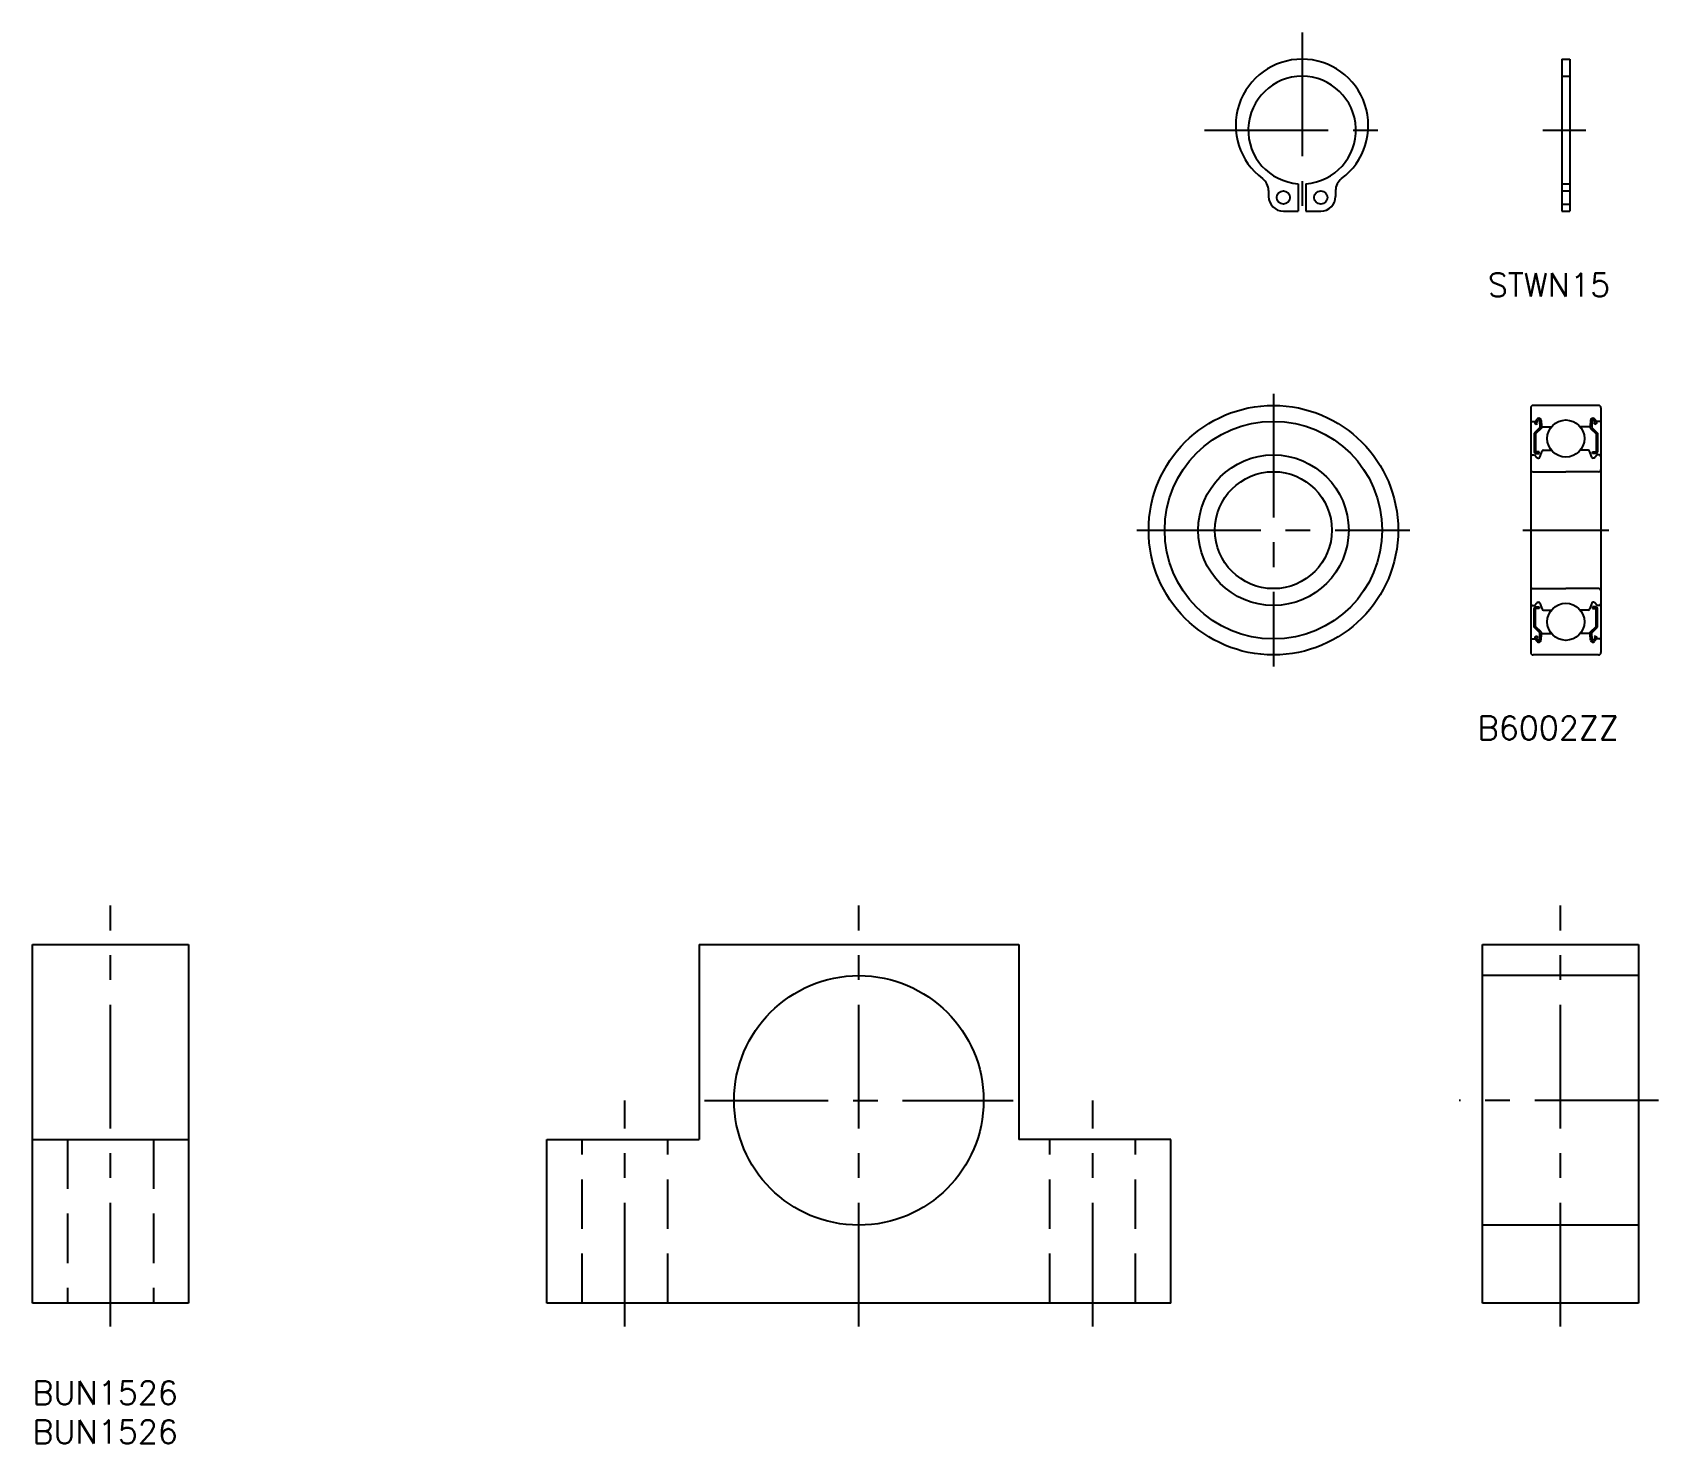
# Model space of a CAD drawing. Extents: x 0 to 209, y -8 to 173.
import ezdxf

# ---------------------------------------------------------------- set-up
doc = ezdxf.new("R2010")
doc.units = 0
doc.header["$LTSCALE"] = 0.5
doc.linetypes.add('CENTER', pattern=[50.8, 31.75, -6.35, 6.35, -6.35])
doc.linetypes.add('DASHED', pattern=[19.05, 12.7, -6.35])
for name, color, linetype in [('MSM_CENTER', 1, 'CENTER'), ('MSM_CONTINUOUS', 7, 'CONTINUOUS'), ('MSM_DASHED', 4, 'DASHED'), ('MSM_PART_NUMBER', 7, 'CONTINUOUS')]:
    doc.layers.add(name, color=color, linetype=linetype)
doc.styles.get("Standard").update_dxf_attribs({"font": 'txt.shx', "height": 3, "bigfont": 'bigfont.shx'})

# ---------------------------------------------------------------- blocks, each defined once
blk = doc.blocks.new('*U29')
at = {"layer": 'MSM_PART_NUMBER'}
blk.add_text('BUN1526', height=3, dxfattribs=at).set_placement((0, -3))
blk = doc.blocks.new('*U30')
at = {"layer": 'MSM_PART_NUMBER'}
blk.add_text('BUN1526', height=3, dxfattribs=at).set_placement((0, -8))

msp = doc.modelspace()

# ---------------------------------------------------------------- linework, layer by layer
at = {"layer": 'MSM_CENTER'}
for p, q in [((162.82, 172.95), (162.82, 147.92)), ((150.31, 160.44), (175.34, 160.44)), ((193.71, 160.44), (199.23, 160.44)), ((159.15, 126.63), (159.15, 91.63)), ((141.65, 109.13), (176.65, 109.13)), ((191.15, 109.13), (202.15, 109.13)), ((10, 7), (10, 61)), ((105.98, 7), (105.98, 61)), ((195.98, 7), (195.98, 61)), ((75.98, 7), (75.98, 36)), ((86.18, 36), (125.78, 36)), ((135.98, 7), (135.98, 36)), ((208.53, 36), (182.98, 36))]:
    msp.add_line(p, q, dxfattribs=at)
at = {"layer": 'MSM_CONTINUOUS'}
for p, q in [((196.15, 169.54), (196.15, 150.04)), ((196.15, 169.54), (197.15, 169.54)), ((197.15, 169.54), (197.15, 150.04)), ((158.52, 152.69), (158.52, 151.94)), ((162.32, 153.56), (162.32, 150.04)), ((163.32, 153.56), (163.32, 150.04)), ((167.12, 152.69), (167.12, 151.94)), ((162.32, 151.8), (162.32, 151.8)), ((160.42, 150.04), (162.32, 150.04)), ((163.32, 150.04), (165.22, 150.04)), ((196.15, 150.04), (197.15, 150.04)), ((196.65, 125.13), (192.45, 125.13)), ((200.85, 125.13), (196.65, 125.13)), ((192.15, 124.83), (192.15, 93.43)), ((192.25, 123.08), (192.71, 123.08)), ((192.71, 123.08), (192.96, 123.38)), ((192.86, 122.95), (193.11, 123.25)), ((193.29, 123.19), (193.33, 122.31)), ((193.49, 123.21), (193.55, 122.47)), ((199.81, 123.21), (199.75, 122.47)), ((200.01, 123.19), (199.97, 122.31)), ((200.44, 122.95), (200.18, 123.25)), ((200.59, 123.08), (200.34, 123.38)), ((201.05, 123.08), (200.59, 123.08)), ((201.15, 124.83), (201.15, 93.43)), ((193.33, 122.31), (192.58, 121.56)), ((192.58, 121.56), (192.58, 119.18)), ((192.89, 122.67), (192.73, 122.8)), ((193.53, 122.23), (192.78, 121.48)), ((192.78, 121.48), (192.78, 119.18)), ((193.01, 122.82), (192.86, 122.95)), ((192.89, 122.67), (193.01, 122.82)), ((193.53, 122.7), (193.53, 122.23)), ((193.65, 122.38), (194.8, 122.38)), ((199.65, 122.38), (198.5, 122.38)), ((199.77, 122.7), (199.77, 122.23)), ((199.77, 122.23), (200.52, 121.48)), ((199.97, 122.31), (200.72, 121.56)), ((200.28, 122.82), (200.44, 122.95)), ((200.41, 122.67), (200.28, 122.82)), ((200.41, 122.67), (200.56, 122.8)), ((200.52, 121.48), (200.52, 119.18)), ((200.72, 121.56), (200.72, 119.18)), ((193.23, 119.18), (192.78, 119.18)), ((192.78, 118.98), (193.23, 118.98)), ((193.23, 118.98), (193.23, 119.18)), ((193.33, 118.51), (193.6, 119.25)), ((193.79, 119.38), (194.8, 119.38)), ((199.51, 119.38), (198.5, 119.38)), ((199.97, 118.51), (199.7, 119.25)), ((200.07, 119.18), (200.52, 119.18)), ((200.07, 118.98), (200.07, 119.18)), ((200.52, 118.98), (200.07, 118.98)), ((192.35, 118.78), (192.65, 118.78)), ((192.65, 118.78), (192.92, 118.45)), ((193.08, 118.38), (193.14, 118.38)), ((200.22, 118.38), (200.15, 118.38)), ((200.65, 118.78), (200.37, 118.45)), ((200.95, 118.78), (200.65, 118.78)), ((192.45, 116.63), (196.65, 116.63)), ((200.85, 116.63), (196.65, 116.63)), ((192.45, 101.63), (196.65, 101.63)), ((193.72, 101.63), (193.72, 101.63)), ((194.7, 101.63), (194.7, 101.63)), ((200.85, 101.63), (196.65, 101.63)), ((192.35, 99.48), (192.65, 99.48)), ((192.58, 96.7), (192.58, 99.08)), ((192.65, 99.48), (192.92, 99.81)), ((192.78, 99.28), (193.23, 99.28)), ((192.78, 96.78), (192.78, 99.08)), ((193.23, 99.08), (192.78, 99.08)), ((193.08, 99.88), (193.14, 99.88)), ((193.23, 99.28), (193.23, 99.08)), ((193.33, 99.75), (193.6, 99.01)), ((193.79, 98.88), (194.8, 98.88)), ((199.51, 98.88), (198.5, 98.88)), ((199.97, 99.75), (199.7, 99.01)), ((200.52, 99.28), (200.07, 99.28)), ((200.07, 99.28), (200.07, 99.08)), ((200.07, 99.08), (200.52, 99.08)), ((200.22, 99.88), (200.15, 99.88)), ((200.65, 99.48), (200.37, 99.81)), ((200.52, 96.78), (200.52, 99.08)), ((200.95, 99.48), (200.65, 99.48)), ((200.72, 96.7), (200.72, 99.08)), ((193.33, 95.95), (192.58, 96.7)), ((193.53, 96.03), (192.78, 96.78)), ((193.29, 95.07), (193.33, 95.95)), ((193.53, 95.56), (193.53, 96.03)), ((199.77, 96.03), (200.52, 96.78)), ((199.77, 95.56), (199.77, 96.03)), ((199.97, 95.95), (200.72, 96.7)), ((200.01, 95.07), (199.97, 95.95)), ((192.25, 95.18), (192.71, 95.18)), ((192.71, 95.18), (192.96, 94.88)), ((192.89, 95.59), (192.73, 95.46)), ((193.01, 95.44), (192.86, 95.31)), ((192.86, 95.31), (193.11, 95.01)), ((192.89, 95.59), (193.01, 95.44)), ((193.49, 95.05), (193.55, 95.79)), ((193.65, 95.88), (194.8, 95.88)), ((199.65, 95.88), (198.5, 95.88)), ((199.81, 95.05), (199.75, 95.79)), ((200.44, 95.31), (200.18, 95.01)), ((200.41, 95.59), (200.28, 95.44)), ((200.28, 95.44), (200.44, 95.31)), ((200.59, 95.18), (200.34, 94.88)), ((200.41, 95.59), (200.56, 95.46)), ((201.05, 95.18), (200.59, 95.18)), ((200.85, 93.13), (192.45, 93.13)), ((200.85, 93.13), (196.65, 93.13)), ((0, 10), (0, 56)), ((0, 56), (20, 56)), ((20, 56), (20, 10)), ((85.48, 56), (85.48, 31)), ((85.48, 56), (126.48, 56)), ((126.48, 56), (126.48, 31)), ((185.98, 10), (185.98, 56)), ((185.98, 56), (205.98, 56)), ((205.98, 56), (205.98, 10)), ((205.98, 52), (185.98, 52)), ((0, 31), (20, 31)), ((65.98, 10), (65.98, 31)), ((65.98, 31), (85.48, 31)), ((145.98, 31), (126.48, 31)), ((145.98, 10), (145.98, 31)), ((205.98, 20), (185.98, 20)), ((20, 10), (0, 10)), ((145.98, 10), (65.98, 10)), ((205.98, 10), (185.98, 10))]:
    msp.add_line(p, q, dxfattribs=at)
for centre, radius in [((160.42, 151.79), 0.85), ((165.22, 151.79), 0.85), ((159.15, 109.13), 16), ((159.15, 109.13), 13.95), ((196.65, 120.88), 2.38), ((159.15, 109.13), 9.65), ((159.15, 109.13), 7.5), ((196.65, 97.38), 2.38), ((105.98, 36), 16)]:
    msp.add_circle(centre, radius, dxfattribs=at)
for centre, radius, start, end in [((162.82, 161.04), 8.5, 306.5949, 233.4051), ((162.82, 160.44), 6.9, 274.1555, 265.8445), ((156.62, 152.69), 1.9, 0, 53.4051), ((169.02, 152.69), 1.9, 126.5949, 180), ((160.42, 151.94), 1.9, 180, 270), ((165.22, 151.94), 1.9, 270, 0), ((192.45, 124.83), 0.3, 90, 180), ((200.85, 124.83), 0.3, 0, 90), ((192.25, 123.18), 0.1, 180, 270), ((192.86, 122.95), 0.2, 140.0002, 230.0848), ((193.19, 123.18), 0.3, 4.9968, 140.0002), ((193.19, 123.18), 0.1, 2.8198, 140.0033), ((200.11, 123.18), 0.3, 39.9998, 175.0032), ((200.11, 123.18), 0.1, 39.9967, 177.1802), ((200.44, 122.95), 0.2, 309.9152, 39.9998), ((201.05, 123.18), 0.1, 270, 0), ((193.65, 122.48), 0.1, 184.9968, 269.9995), ((199.65, 122.48), 0.1, 270.0005, 355.0032), ((192.78, 119.18), 0.2, 180, 270), ((193.79, 119.18), 0.2, 90, 159.9919), ((199.51, 119.18), 0.2, 20.0081, 90), ((200.52, 119.18), 0.2, 270, 0), ((192.35, 118.58), 0.2, 90, 180), ((192.45, 116.93), 0.3, 180, 270), ((193.08, 118.58), 0.2, 219.9962, 270), ((193.14, 118.58), 0.2, 270, 339.9919), ((200.15, 118.58), 0.2, 200.0081, 270), ((200.22, 118.58), 0.2, 270, 320.0038), ((200.85, 116.93), 0.3, 270, 0), ((200.95, 118.58), 0.2, 0, 90), ((192.45, 101.33), 0.3, 90, 180), ((200.85, 101.33), 0.3, 0, 90), ((192.35, 99.68), 0.2, 180, 270), ((192.78, 99.08), 0.2, 90, 180), ((193.08, 99.68), 0.2, 90, 140.0038), ((193.14, 99.68), 0.2, 20.0081, 90), ((193.79, 99.08), 0.2, 200.0081, 270), ((199.51, 99.08), 0.2, 270, 339.9919), ((200.15, 99.68), 0.2, 90, 159.9919), ((200.22, 99.68), 0.2, 39.9962, 90), ((200.52, 99.08), 0.2, 0, 90), ((200.95, 99.68), 0.2, 270, 0), ((192.25, 95.08), 0.1, 90, 180), ((192.86, 95.31), 0.2, 129.9152, 219.9998), ((193.19, 95.07), 0.3, 219.9998, 355.0032), ((193.19, 95.07), 0.1, 219.9967, 357.1802), ((193.65, 95.78), 0.1, 90.0005, 175.0032), ((199.65, 95.78), 0.1, 4.9968, 89.9995), ((200.11, 95.07), 0.3, 184.9968, 320.0002), ((200.11, 95.07), 0.1, 182.8198, 320.0033), ((200.44, 95.31), 0.2, 320.0002, 50.0848), ((201.05, 95.08), 0.1, 0, 90), ((192.45, 93.43), 0.3, 180, 270), ((200.85, 93.43), 0.3, 270, 0)]:
    msp.add_arc(centre, radius, start, end, dxfattribs=at)
at = {"layer": 'MSM_DASHED'}
for p, q in [((196.15, 167.34), (197.15, 167.34)), ((196.15, 153.56), (197.15, 153.56)), ((196.15, 152.64), (197.15, 152.64)), ((196.15, 150.94), (197.15, 150.94)), ((4.5, 31), (4.5, 10)), ((15.5, 31), (15.5, 10)), ((70.48, 10), (70.48, 31)), ((81.48, 10), (81.48, 31)), ((130.48, 10), (130.48, 31)), ((141.48, 10), (141.48, 31))]:
    msp.add_line(p, q, dxfattribs=at)

# ---------------------------------------------------------------- block references
at = {"layer": 'MSM_CONTINUOUS'}
for name in ['*U29', '*U30']:
    msp.add_blockref(name, (0, 0), dxfattribs=at)

# ---------------------------------------------------------------- texts
at = {"layer": 'MSM_PART_NUMBER'}
for s, p in [('STWN15', (186.64, 139.09)), ('B6002ZZ', (185.34, 82.26))]:
    msp.add_text(s, height=3, dxfattribs=at).set_placement(p)

doc.saveas('drawing.dxf')
